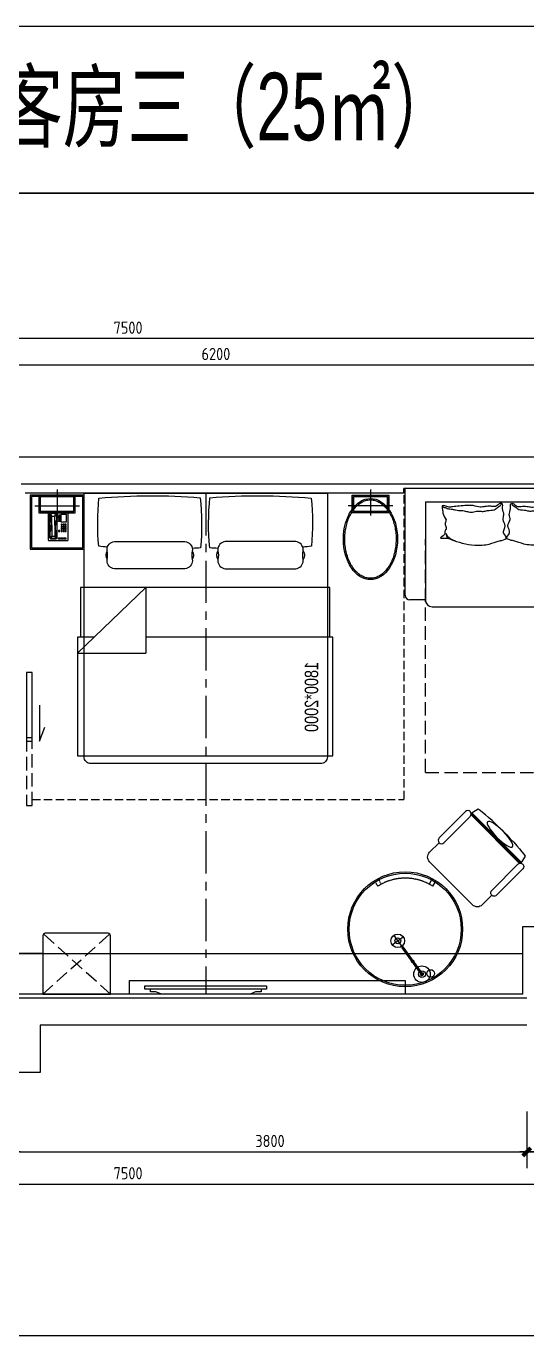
# Model space of a CAD drawing. Header units: inches. Extents: x 193953 to 255442, y -114891 to -62384.
# Drawn here: x 231066 to 234770, y -84606 to -74923 of the extents above; entities that cross this region are included whole.
import ezdxf
from ezdxf.enums import TextEntityAlignment as Align

# ---------------------------------------------------------------- set-up
doc = ezdxf.new("R2010")
doc.units = ezdxf.units.IN
doc.header["$LTSCALE"] = 500
doc.header["$MEASUREMENT"] = 0
for name, pattern in [('86$0$DASH', [0.35, 0.25, -0.1]), ('ACAD_ISO03W100', [30, 12, -18]), ('CENTER', [2, 1.25, -0.25, 0.25, -0.25]), ('DASH', [0.35, 0.25, -0.1]), ('DOM-虚线', [0.35, 0.25, -0.1]), ('HIDDEN', [0.375, 0.25, -0.125, 0, 0])]:
    doc.linetypes.add(name, pattern=pattern)
for name, color, linetype in [('0-装饰完成线', 1, 'Continuous'), ('1-家具', 9, 'Continuous'), ('1-装饰灯', 2, 'Continuous'), ('1-门板', 6, 'Continuous'), ('1－家具', 9, 'Continuous'), ('2-天花造型线', 2, 'Continuous'), ('3-地花造型线', 3, 'Continuous'), ('ELECTRIC', 2, 'Continuous'), ('F-活动家私(0.25)-DOM', 2, 'Continuous'), ('FF-FURN', 51, 'Continuous'), ('SH-文字', 50, 'Continuous'), ('WALL', 7, 'Continuous'), ('WP', 4, 'Continuous'), ('墙壁', 160, 'Continuous')]:
    doc.layers.add(name, color=color, linetype=linetype)
doc.styles.add('DOM-romans.shx', font='dim.shx')
doc.styles.add('MtXpl_', font='SIMYOU.TTF')
doc.styles.add('家具平面底图$0$st', font='SIMYOU.TTF')
doc.dimstyles.new('DOM_DIM_1 80', dxfattribs={"dimscale": 60, "dimtxt": 1.5, "dimasz": 0.8, "dimexe": 2, "dimexo": 1.5, "dimgap": 0.6, "dimtad": 1, "dimdec": 0, "dimrnd": 5, "dimzin": 12, "dimdsep": 46, "dimtxsty": 'DOM-romans.shx', "dimblk": 'DOM_Dimension_Tick', "dimcen": 0.125, "dimclrd": 44, "dimclre": 44, "dimclrt": 50, "dimadec": 0, "dimazin": 0, "dimtfac": 1, "dimtdec": 0, "dimtix": 1, "dimtmove": 2, "dimatfit": 3, "dimldrblk": 'DOM_Leader_Arrow', "dimfxl": 0, "dimtvp": 1, "dimtolj": 1, "dimtzin": 0, "dimarcsym": 0})

# ---------------------------------------------------------------- blocks, each defined once
blk = doc.blocks.new('LE2')
at = {"layer": 'ELECTRIC', "color": 1}
for p, q in [((-492, 1), (-352, 1)), ((-422, -69), (-422, 70)), ((-159, -7), (-159, 8))]:
    blk.add_line(p, q, dxfattribs=at)
at = {"layer": 'ELECTRIC'}
blk.add_lwpolyline([(10, -7), (10, 8), (-340, 8), (-340, -7)], close=True, dxfattribs=at)
at = {"layer": 'ELECTRIC', "color": 1}
for points in [[(-169, 8), (-169, 13), (-156, 13), (-156, 8)], [(-156, -7), (-156, -11), (-169, -11), (-169, -7)]]:
    blk.add_lwpolyline(points, dxfattribs=at)
at = {"layer": 'ELECTRIC'}
for points in [[(-7, 8), (-7, 16), (6, 16), (6, 8)], [(6, -7), (6, -16), (-7, -16), (-7, -7)]]:
    blk.add_lwpolyline(points, dxfattribs=at)
for centre, radius in [((-423, 1), 70), ((-423, 1), 30), ((-346, 0), 6.4), ((0, 0), 85), ((0, 0), 35)]:
    blk.add_circle(centre, radius, dxfattribs=at)
at = {"layer": 'ELECTRIC', "color": 1}
for start, end in [(116.9577, 147.769), (292.3337, 67.6663), (207.8181, 243.0423)]:
    blk.add_arc((0, 0), 15, start, end, dxfattribs=at)
blk = doc.blocks.new('A$C66BB428B')
at = {"layer": '1-家具', "color": 8, "linetype": 'Continuous', "extrusion": (-7.20775e-09, -7.8297e-09, 1), "elevation": 0.6}
blk.add_lwpolyline([(884.8, -143.9), (910.5, -143.9), (910.5, -1043.9), (884.8, -1043.9)], close=True, dxfattribs=at)
blk.add_lwpolyline([(910.5, -184.6), (930, -184.6), (930, -225.3), (946.3, -266), (946.3, -921.7), (930, -962.4), (930, -1003.1), (910.5, -1003.1)], dxfattribs=at)
blk = doc.blocks.new('A$C2527195D')
at = {"layer": '1-门板', "color": 3}
blk.add_lwpolyline([(0, -133.8), (0, 133.8), (-40.7, 28.8)], dxfattribs=at)
blk = doc.blocks.new('A$C006B285A')
at = {"layer": '1-装饰灯', "color": 8}
for p, q in [((-120, 125), (-10, 125)), ((-120, -125), (-120, 125)), ((-80, 165), (-80, -165)), ((-10, 125), (-10, -125)), ((41.5, 0), (-149.8, 0)), ((-10, -125), (-120, -125))]:
    blk.add_line(p, q, dxfattribs=at)
at = {"layer": '1-装饰灯', "color": 1}
blk.add_lwpolyline([(-130, 135), (-130, -135), (0, -135), (0, 135)], close=True, dxfattribs=at)
at = {"layer": '1-装饰灯', "color": 8}
blk.add_lwpolyline([(-120, 125), (-120, -125), (-10, -125), (-10, 125)], close=True, dxfattribs=at)
blk = doc.blocks.new('A$C1A7C319B')
at = {"color": 2, "linetype": 'Continuous'}
for p, q in [((0, 750), (0, -750)), ((790, 750), (0, 750)), ((825, 600), (825, 715)), ((100, 600), (825, 600)), ((100, -600), (100, 600)), ((875, -550), (875, 550)), ((100, -600), (825, -600)), ((100, -600), (825, -600)), ((825, -600), (825, -715)), ((790, -750), (0, -750))]:
    blk.add_line(p, q, dxfattribs=at)
blk.add_lwpolyline([(825, 600), (100, 600)], dxfattribs=at)
for centre, radius, start, end in [((789.2, 714.2), 35.8, 1.32951, 88.67091), ((825, 550), 50, 0, 90), ((825, -550), 50, 270, 0), ((789.2, -714.2), 35.8, 271.32909, 358.67049)]:
    blk.add_arc(centre, radius, start, end, dxfattribs=at)
for points, knots in [([(367.2, -5.3, 0), (381.8, 17.3, 0), (391.4, 74.4, 0), (417.3, 128.5, 0), (428, 261.3, 0), (392.3, 375.1, 0), (364.4, 443.3, 0), (371.6, 510.8, 0), (349.8, 454.2, 0), (324.3, 456.9, 0), (309.2, 454.1, 0), (303.5, 447.8, 0), (296.9, 446.7, 0), (286.9, 446, 0), (275.3, 455.3, 0), (254.4, 454.1, 0), (240.6, 449, 0), (232.5, 446, 0), (216.2, 456.2, 0), (190.8, 472, 0), (157, 473.1, 0), (112.1, 484.4, 0), (142.5, 432.1, 0), (135.2, 393.4, 0), (130.9, 347.8, 0), (126.8, 297, 0), (124.5, 244.1, 0), (142.3, 201.1, 0), (134.3, 157.4, 0), (130.3, 121, 0), (140, 80.5, 0), (116.3, 61.2, 0), (104.7, 22.8, 0), (157.5, 35.7, 0), (190.3, 12.7, 0), (236, 35.3, 0), (278, -6.5, 0), (322.2, 35.5, 0), (344.4, 12.9, 0), (367.2, -5.3, 0)], [574.488931, 574.488931, 574.488931, 574.488931, 593.743388, 652.561668, 724.278351, 843.564103, 873.614186, 898.007372, 922.023299, 938.840884, 947.825192, 951.055682, 955.299653, 960.570309, 970.697527, 982.817175, 1000.194369, 1000.194369, 1000.194369, 1036.952616, 1057.333191, 1073.042542, 1107.352112, 1124.52424, 1157.602459, 1196.311904, 1227.774978, 1262.125887, 1285.814271, 1314.445384, 1337.332884, 1360.067517, 1373.713051, 1399.534729, 1429.990952, 1454.732049, 1486.793659, 1524.660182, 1538.297797, 1538.297797, 1538.297797, 1538.297797]), ([(367.2, 5.3, 0), (381.8, -17.3, 0), (391.4, -74.4, 0), (417.3, -128.5, 0), (428, -261.3, 0), (392.3, -375.1, 0), (364.4, -443.3, 0), (371.6, -510.8, 0), (349.8, -454.2, 0), (324.3, -456.9, 0), (309.2, -454.1, 0), (303.5, -447.8, 0), (296.9, -446.7, 0), (286.9, -446, 0), (275.3, -455.3, 0), (254.4, -454.1, 0), (240.6, -449, 0), (232.5, -446, 0), (216.2, -456.2, 0), (190.8, -472, 0), (157, -473.1, 0), (112.1, -484.4, 0), (142.5, -432.1, 0), (135.2, -393.4, 0), (130.9, -347.8, 0), (126.8, -297, 0), (124.5, -244.1, 0), (142.3, -201.1, 0), (134.3, -157.4, 0), (130.3, -121, 0), (140, -80.5, 0), (116.3, -61.2, 0), (104.7, -22.8, 0), (157.5, -35.7, 0), (190.3, -12.7, 0), (236, -35.3, 0), (278, 6.5, 0), (322.2, -35.5, 0), (344.4, -12.9, 0), (367.2, 5.3, 0)], [574.488931, 574.488931, 574.488931, 574.488931, 593.743388, 652.561668, 724.278351, 843.564103, 873.614186, 898.007372, 922.023299, 938.840884, 947.825192, 951.055682, 955.299653, 960.570309, 970.697527, 982.817175, 1000.194369, 1000.194369, 1000.194369, 1036.952616, 1057.333191, 1073.042542, 1107.352112, 1124.52424, 1157.602459, 1196.311904, 1227.774978, 1262.125887, 1285.814271, 1314.445384, 1337.332884, 1360.067517, 1373.713051, 1399.534729, 1429.990952, 1454.732049, 1486.793659, 1524.660182, 1538.297797, 1538.297797, 1538.297797, 1538.297797]), ([(370.3, -427.3, 0), (368.2, -429.9, 0), (364, -435, 0), (355.1, -442.7, 0), (346, -441.8, 0), (329.6, -451.5, 0), (342.1, -444.5, 0), (346.8, -441, 0), (354.4, -439.1, 0), (360.3, -428.5, 0), (370.3, -419.5, 0), (376.4, -407.7, 0), (382.4, -398.2, 0), (385, -388.1, 0), (387.7, -381, 0), (388.7, -378.4, 0)], [0, 0, 0, 0, 10.368559, 20.121378, 32.182968, 43.085994, 50.948483, 58.810971, 64.062404, 73.055127, 93.163753, 104.539751, 112.404423, 126.907251, 135.242432, 135.242432, 135.242432, 135.242432])]:
    blk.add_open_spline(points, degree=3, knots=knots, dxfattribs=at)
at = {"color": 8, "linetype": 'Continuous'}
for points in [[(127.6, 475.6, 0), (132.1, 472.2, 0), (139.7, 466.5, 0), (141.4, 451.9, 0), (150.4, 438.4, 0), (152.4, 419.8, 0), (154.1, 398.9, 0), (160.1, 378.2, 0), (164.1, 349, 0), (162.7, 315.7, 0), (176.8, 279.3, 0), (176.2, 241.1, 0), (163.8, 205.8, 0), (174.4, 171.9, 0), (159.5, 136.4, 0), (165.4, 95.5, 0), (142.9, 68, 0), (129.1, 48.2, 0), (119.1, 39.8, 0), (113.5, 35.1, 0)], [(127.6, -475.6, 0), (132.1, -472.2, 0), (139.7, -466.5, 0), (141.4, -451.9, 0), (150.4, -438.4, 0), (152.4, -419.8, 0), (154.1, -398.9, 0), (160.1, -378.2, 0), (164.1, -349, 0), (162.7, -315.7, 0), (176.8, -279.3, 0), (176.2, -241.1, 0), (163.8, -205.8, 0), (174.4, -171.9, 0), (159.5, -136.4, 0), (165.4, -95.5, 0), (142.9, -68, 0), (129.1, -48.2, 0), (119.1, -39.8, 0), (113.5, -35.1, 0)]]:
    blk.add_open_spline(points, degree=3, knots=[0, 0, 0, 0, 15.987958, 26.993598, 42.085929, 63.586962, 81.631759, 105.414915, 127.777559, 170.063703, 203.81332, 242.818597, 282.332887, 313.067539, 343.254436, 394.249236, 427.879308, 445.165913, 466.789864, 466.789864, 466.789864, 466.789864], dxfattribs=at)
at = {"layer": 'WP', "color": 8, "linetype": 'DASH', "ltscale": 0.8}
for p, q in [((2100, 600), (375, 600)), ((2100, -600), (2100, 600)), ((2100, -600), (375, -600))]:
    blk.add_line(p, q, dxfattribs=at)
blk = doc.blocks.new('eahrhrhh')
at = {"color": 1}
blk.add_wipeout([(-900, 0), (900, 0), (900, -696.9), (926.1, -696.9), (926.1, -1065.3), (947.8, -1065.3), (947.8, -1942.7), (900, -1942.7), (900, -1950), (898.6, -1961.8), (893.2, -1975.1), (885.4, -1985.4), (874.4, -1993.6), (861.8, -1998.6), (850, -2000), (837.3, -2000), (-850, -2000), (-866.5, -1997.2), (-878.4, -1991.2), (-885.4, -1985.4), (-893.5, -1974.6), (-897.6, -1965.4), (-899.5, -1956.8), (-900, -1950)], dxfattribs=at)
at = {"color": 8, "linetype": 'HIDDEN', "ltscale": 100}
for p in [(443.2, -696.9), (947.8, -1184)]:
    blk.add_line(p, (443.2, -1184), dxfattribs=at)
blk.add_lwpolyline([(-900, 0), (-900, -1950, 0.414214), (-850, -2000), (850, -2000, 0.414214), (900, -1950), (900, 0)], format="xyb", close=True)
at = {"color": 8}
for points in [[(-144.6, -559), (-665.9, -559, -0.392708), (-720.9, -499.8, -0.035252), (-720.3, -491.5, 0.092308), (-720.3, -426.5, -0.035252), (-720.9, -418.1, -0.392708), (-665.9, -359), (-144.6, -359, -0.392708), (-89.7, -418.1, -0.035252), (-90.3, -426.5, 0.092308), (-90.3, -491.5, -0.035252), (-89.7, -499.8, -0.392708), (-144.6, -559, 27.022466)], [(153.7, -559), (675, -559, 0.392708), (729.9, -499.8, 0.035252), (729.3, -491.5, -0.092308), (729.3, -426.5, 0.035252), (729.9, -418.1, 0.392708), (675, -359), (153.7, -359, 0.392708), (98.8, -418.1, 0.035252), (99.3, -426.5, -0.092308), (99.3, -491.5, 0.035252), (98.8, -499.8, 0.392708), (153.7, -559, -27.022466)], [(-720.3, -426.5, 0.307692), (-720.3, -491.5, -1.888889)], [(-90.3, -426.5, -0.307692), (-90.3, -491.5, 1.888889)], [(99.3, -426.5, 0.307692), (99.3, -491.5, -1.888889)], [(729.3, -426.5, -0.307692), (729.3, -491.5, 1.888889)]]:
    blk.add_lwpolyline(points, format="xyb", dxfattribs=at)
at = {"color": 8, "linetype": 'HIDDEN', "ltscale": 100}
for points in [[(-918.8, -1065.3), (-918.8, -696.9), (926.1, -696.9), (926.1, -1065.3)], [(443.2, -696.9), (947.8, -1184)], [(824.8, -1065.3), (947.8, -1065.3), (947.8, -1942.7), (-940.5, -1942.7), (-940.5, -1065.3), (443.2, -1065.3)]]:
    blk.add_lwpolyline(points, dxfattribs=at)
at = {"color": 8}
for centre, radius, start, end in [((1123, -224.7), 1912.9, 174.39105, 185.04685), ((-384.8, -4244.7), 4225.5, 85.19831, 95.37714), ((-1934.1, -229), 1912.9, 354.72401, 5.85099), ((1943.1, -229), 1912.9, 174.14901, 185.27599), ((393.9, -4244.7), 4225.5, 84.62286, 94.80169), ((-1113.9, -224.7), 1912.9, 354.95315, 5.60895), ((-368.5, 3293.2), 3709.4, 263.5905, 264.59393), ((-318.5, 3293.2), 3709.4, 273.52528, 274.47157), ((327.5, 3293.2), 3709.4, 265.52843, 266.47472), ((377.5, 3293.2), 3709.4, 275.40607, 276.4095)]:
    blk.add_arc(centre, radius, start, end, dxfattribs=at)
at = {"layer": 'F-活动家私(0.25)-DOM', "color": 8, "style": '家具平面底图$0$st', "width": 0.8}
blk.add_text('1800*2000', height=100, rotation=270, dxfattribs=at).set_placement((-782.2, -1507.5), align=Align.MIDDLE_CENTER)
blk = doc.blocks.new('A$C3f9b4c59')
at = {"layer": 'F-活动家私(0.25)-DOM'}
blk.add_blockref('eahrhrhh', (0, 0), dxfattribs=at)
blk = doc.blocks.new('A$Cf66d3db0')
at = {"color": 4}
blk.add_lwpolyline([(-12802.3, 7040.2), (0, 7040.2), (0, 0), (-12802.3, 0)], close=True, dxfattribs=at)
blk = doc.blocks.new('DOM_Dimension_Tick')
at = {"color": 0, "linetype": 'ByBlock'}
for p, q in [((-1.09, 0), (0, 0)), ((0, 0), (1.09, 0))]:
    blk.add_line(p, q, dxfattribs=at)
at = {"color": 0, "linetype": 'Continuous', "const_width": 0.608}
blk.add_lwpolyline([(-0.61, -0.61), (0.61, 0.61)], dxfattribs=at)
blk = doc.blocks.new('*D473')
at = {"color": 44, "lineweight": -2, "transparency": 16777216}
for p, q in [((230969.7, -82947), (230969.7, -83367)), ((234770.5, -82947), (234770.5, -83367)), ((231017.7, -83247), (234722.5, -83247))]:
    blk.add_line(p, q, dxfattribs=at)
at = {"layer": 'Defpoints', "color": 0, "transparency": 16777216}
for p in [(234770.5, -82110.4), (230969.7, -82460.4), (234770.5, -83247)]:
    blk.add_point(p, dxfattribs=at)
at = {"color": 44, "lineweight": -2, "transparency": 16777216, "xscale": 48, "yscale": 48, "zscale": 48, "rotation": 180}
blk.add_blockref('DOM_Dimension_Tick', (230969.7, -83247), dxfattribs=at)
at = {"color": 44, "lineweight": -2, "transparency": 16777216, "xscale": 48, "yscale": 48, "zscale": 48}
blk.add_blockref('DOM_Dimension_Tick', (234770.5, -83247), dxfattribs=at)
at = {"color": 50, "transparency": 16777216, "insert": (232870.1, -83166), "char_height": 90, "attachment_point": 5, "style": 'DOM-romans.shx'}
blk.add_mtext('\\A1;3800', dxfattribs=at)
blk = doc.blocks.new('DOM_Leader_Arrow')
at = {"color": 0, "linetype": 'ByBlock'}
blk.add_line((0, 0), (-1.5, 0), dxfattribs=at)
for points in [[(-1.29, 1), (-0.89, 1.28), (-0.36, 0), (0, 0)], [(-1.29, -1), (-0.89, -1.28), (-0.36, 0), (0, 0)]]:
    blk.add_solid(points, dxfattribs=at)
blk = doc.blocks.new('*D474')
at = {"color": 44, "lineweight": -2, "transparency": 16777216}
for p, q in [((234770.5, -82947), (234770.5, -83367)), ((235570.5, -82947), (235570.5, -83367)), ((234818.5, -83247), (235522.5, -83247))]:
    blk.add_line(p, q, dxfattribs=at)
at = {"layer": 'Defpoints', "color": 0, "transparency": 16777216}
for p in [(235570.5, -81610.4), (234770.5, -82110.4), (235570.5, -83247)]:
    blk.add_point(p, dxfattribs=at)
at = {"color": 44, "lineweight": -2, "transparency": 16777216, "xscale": 48, "yscale": 48, "zscale": 48, "rotation": 180}
blk.add_blockref('DOM_Dimension_Tick', (234770.5, -83247), dxfattribs=at)
at = {"color": 44, "lineweight": -2, "transparency": 16777216, "xscale": 48, "yscale": 48, "zscale": 48}
blk.add_blockref('DOM_Dimension_Tick', (235570.5, -83247), dxfattribs=at)
at = {"color": 50, "transparency": 16777216, "insert": (235170.5, -83166), "char_height": 90, "attachment_point": 5, "style": 'DOM-romans.shx'}
blk.add_mtext('\\A1;800', dxfattribs=at)
blk = doc.blocks.new('*D475')
at = {"color": 44, "lineweight": -2, "transparency": 16777216}
for p, q in [((228069.7, -83185.5), (228069.7, -83605.5)), ((235570.5, -83185.5), (235570.5, -83605.5)), ((228117.7, -83485.5), (235522.5, -83485.5))]:
    blk.add_line(p, q, dxfattribs=at)
at = {"layer": 'Defpoints', "color": 0, "transparency": 16777216}
for p in [(228069.7, -82823.5), (235570.5, -82823.5), (235570.5, -83485.5)]:
    blk.add_point(p, dxfattribs=at)
at = {"color": 44, "lineweight": -2, "transparency": 16777216, "xscale": 48, "yscale": 48, "zscale": 48, "rotation": 180}
blk.add_blockref('DOM_Dimension_Tick', (228069.7, -83485.5), dxfattribs=at)
at = {"color": 44, "lineweight": -2, "transparency": 16777216, "xscale": 48, "yscale": 48, "zscale": 48}
blk.add_blockref('DOM_Dimension_Tick', (235570.5, -83485.5), dxfattribs=at)
at = {"color": 50, "transparency": 16777216, "insert": (231820.1, -83404.5), "char_height": 90, "attachment_point": 5, "style": 'DOM-romans.shx'}
blk.add_mtext('\\A1;7500', dxfattribs=at)
blk = doc.blocks.new('*D485')
at = {"color": 44, "lineweight": -2, "transparency": 16777216}
for p, q in [((229369.7, -77728), (229369.7, -77308)), ((235570.5, -77728), (235570.5, -77308)), ((229417.7, -77428), (235522.5, -77428))]:
    blk.add_line(p, q, dxfattribs=at)
at = {"layer": 'Defpoints', "color": 0, "transparency": 16777216}
for p in [(235570.5, -77428), (235570.5, -78210.4), (229369.7, -78610.2)]:
    blk.add_point(p, dxfattribs=at)
at = {"color": 44, "lineweight": -2, "transparency": 16777216, "xscale": 48, "yscale": 48, "zscale": 48, "rotation": 180}
blk.add_blockref('DOM_Dimension_Tick', (229369.7, -77428), dxfattribs=at)
at = {"color": 44, "lineweight": -2, "transparency": 16777216, "xscale": 48, "yscale": 48, "zscale": 48}
blk.add_blockref('DOM_Dimension_Tick', (235570.5, -77428), dxfattribs=at)
at = {"color": 50, "transparency": 16777216, "insert": (232470.1, -77347), "char_height": 90, "attachment_point": 5, "style": 'DOM-romans.shx'}
blk.add_mtext('\\A1;6200', dxfattribs=at)
blk = doc.blocks.new('*D486')
at = {"color": 44, "lineweight": -2, "transparency": 16777216}
for p, q in [((228069.7, -77533.5), (228069.7, -77113.5)), ((235570.5, -77533.5), (235570.5, -77113.5)), ((235522.5, -77233.5), (228117.7, -77233.5))]:
    blk.add_line(p, q, dxfattribs=at)
at = {"layer": 'Defpoints', "color": 0, "transparency": 16777216}
for p in [(228069.7, -77233.5), (228069.7, -77669), (235570.5, -77669)]:
    blk.add_point(p, dxfattribs=at)
at = {"color": 44, "lineweight": -2, "transparency": 16777216, "xscale": 48, "yscale": 48, "zscale": 48, "rotation": 180}
blk.add_blockref('DOM_Dimension_Tick', (228069.7, -77233.5), dxfattribs=at)
at = {"color": 44, "lineweight": -2, "transparency": 16777216, "xscale": 48, "yscale": 48, "zscale": 48}
blk.add_blockref('DOM_Dimension_Tick', (235570.5, -77233.5), dxfattribs=at)
at = {"color": 50, "transparency": 16777216, "insert": (231820.1, -77152.5), "char_height": 90, "attachment_point": 5, "style": 'DOM-romans.shx'}
blk.add_mtext('\\A1;7500', dxfattribs=at)
blk = doc.blocks.new('ehrhhsss')
at = {"layer": 'F-活动家私(0.25)-DOM', "color": 8, "linetype": 'DOM-虚线', "ltscale": 80}
for p, q in [((301231.8, 416361.5), (301234.6, 416364.4)), ((301231.8, 416163.2), (301231.8, 416361.5)), ((301234.6, 416364.4), (301378.3, 416364.4)), ((301246.1, 416298.3), (301246.1, 416351.4)), ((301246.1, 416351.4), (301287.8, 416351.4)), ((301287.8, 416298.3), (301246.1, 416298.3)), ((301287.8, 416351.4), (301287.8, 416298.3)), ((301292.1, 416348.6), (301292.1, 416344.2)), ((301303.6, 416348.6), (301292.1, 416348.6)), ((301292.1, 416344.2), (301303.6, 416344.2)), ((301303.6, 416339.9), (301292.1, 416339.9)), ((301292.1, 416339.9), (301292.1, 416335.6)), ((301292.1, 416335.6), (301303.6, 416335.6)), ((301303.6, 416331.3), (301292.1, 416331.3)), ((301292.1, 416331.3), (301292.1, 416327)), ((301292.1, 416327), (301303.6, 416327)), ((301303.6, 416322.7), (301292.1, 416322.7)), ((301292.1, 416322.7), (301292.1, 416318.4)), ((301292.1, 416318.4), (301303.6, 416318.4)), ((301303.6, 416314.1), (301292.1, 416314.1)), ((301292.1, 416314.1), (301292.1, 416309.8)), ((301292.1, 416309.8), (301303.6, 416309.8)), ((301303.6, 416305.4), (301292.1, 416305.4)), ((301292.1, 416305.4), (301292.1, 416301.1)), ((301292.1, 416301.1), (301303.6, 416301.1)), ((301303.6, 416344.2), (301303.6, 416348.6)), ((301303.6, 416335.6), (301303.6, 416339.9)), ((301303.6, 416327), (301303.6, 416331.3)), ((301303.6, 416318.4), (301303.6, 416322.7)), ((301303.6, 416309.8), (301303.6, 416314.1)), ((301303.6, 416301.1), (301303.6, 416305.4)), ((301313.7, 416352.9), (301319.4, 416360)), ((301313.7, 416179), (301313.7, 416352.9)), ((301319.4, 416355.7), (301318, 416350)), ((301318, 416350), (301318, 416311.2)), ((301318, 416350), (301330.9, 416337.1)), ((301318, 416311.2), (301320.9, 416304)), ((301319.4, 416360), (301362.5, 416360)), ((301325.2, 416358.6), (301319.4, 416355.7)), ((301320.9, 416304), (301325.2, 416296.8)), ((301325.2, 416358.6), (301359.6, 416358.6)), ((301332.3, 416339.9), (301325.2, 416358.6)), ((301325.2, 416296.8), (301326.6, 416286.8)), ((301326.6, 416286.8), (301326.6, 416272.4)), ((301330.9, 416337.1), (301332.3, 416339.9)), ((301330.9, 416272.4), (301330.9, 416337.1)), ((301352.5, 416339.9), (301332.3, 416339.9)), ((301352.5, 416339.9), (301359.6, 416358.6)), ((301353.9, 416337.1), (301352.5, 416339.9)), ((301366.8, 416350), (301353.9, 416337.1)), ((301353.9, 416272.4), (301353.9, 416337.1)), ((301359.6, 416296.8), (301358.2, 416286.8)), ((301358.2, 416286.8), (301358.2, 416272.4)), ((301359.6, 416358.6), (301365.4, 416355.7)), ((301364, 416304), (301359.6, 416296.8)), ((301362.5, 416360), (301369.7, 416352.9)), ((301366.8, 416311.2), (301364, 416304)), ((301365.4, 416355.7), (301366.8, 416350)), ((301366.8, 416350), (301366.8, 416311.2)), ((301369.7, 416352.9), (301369.7, 416180.4)), ((301378.3, 416364.4), (301381.2, 416361.5)), ((301381.2, 416361.5), (301381.2, 416163.2)), ((301247.6, 416281), (301256.2, 416281)), ((301247.6, 416272.4), (301247.6, 416281)), ((301256.2, 416272.4), (301247.6, 416272.4)), ((301247.6, 416265.2), (301256.2, 416265.2)), ((301247.6, 416256.6), (301247.6, 416265.2)), ((301256.2, 416256.6), (301247.6, 416256.6)), ((301247.6, 416249.4), (301256.2, 416249.4)), ((301247.6, 416240.8), (301247.6, 416249.4)), ((301256.2, 416240.8), (301247.6, 416240.8)), ((301247.6, 416233.6), (301256.2, 416233.6)), ((301247.6, 416225), (301247.6, 416233.6)), ((301256.2, 416225), (301247.6, 416225)), ((301256.2, 416281), (301256.2, 416272.4)), ((301256.2, 416265.2), (301256.2, 416256.6)), ((301256.2, 416249.4), (301256.2, 416240.8)), ((301256.2, 416233.6), (301256.2, 416225)), ((301261.9, 416281), (301270.6, 416281)), ((301261.9, 416272.4), (301261.9, 416281)), ((301270.6, 416272.4), (301261.9, 416272.4)), ((301261.9, 416265.2), (301270.6, 416265.2)), ((301261.9, 416256.6), (301261.9, 416265.2)), ((301270.6, 416256.6), (301261.9, 416256.6)), ((301261.9, 416249.4), (301270.6, 416249.4)), ((301261.9, 416240.8), (301261.9, 416249.4)), ((301270.6, 416240.8), (301261.9, 416240.8)), ((301261.9, 416233.6), (301270.6, 416233.6)), ((301261.9, 416225), (301261.9, 416233.6)), ((301270.6, 416225), (301261.9, 416225)), ((301270.6, 416281), (301270.6, 416272.4)), ((301270.6, 416265.2), (301270.6, 416256.6)), ((301270.6, 416249.4), (301270.6, 416240.8)), ((301270.6, 416233.6), (301270.6, 416225)), ((301276.3, 416272.4), (301276.3, 416281)), ((301276.3, 416281), (301284.9, 416281)), ((301284.9, 416272.4), (301276.3, 416272.4)), ((301276.3, 416265.2), (301284.9, 416265.2)), ((301276.3, 416256.6), (301276.3, 416265.2)), ((301284.9, 416256.6), (301276.3, 416256.6)), ((301276.3, 416240.8), (301276.3, 416249.4)), ((301276.3, 416249.4), (301284.9, 416249.4)), ((301284.9, 416240.8), (301276.3, 416240.8)), ((301276.3, 416233.6), (301284.9, 416233.6)), ((301276.3, 416225), (301276.3, 416233.6)), ((301284.9, 416225), (301276.3, 416225)), ((301284.9, 416281), (301284.9, 416272.4)), ((301284.9, 416265.2), (301284.9, 416256.6)), ((301284.9, 416249.4), (301284.9, 416240.8)), ((301284.9, 416233.6), (301284.9, 416225)), ((301293.6, 416225), (301293.6, 416233.6)), ((301293.6, 416233.6), (301305, 416233.6)), ((301305, 416225), (301293.6, 416225)), ((301305, 416233.6), (301305, 416225)), ((301318, 416220.7), (301320.9, 416227.9)), ((301318, 416181.9), (301318, 416220.7)), ((301318, 416181.9), (301330.9, 416194.8)), ((301320.9, 416227.9), (301325.2, 416235)), ((301325.2, 416235), (301326.6, 416245.1)), ((301332.3, 416191.9), (301325.2, 416173.3)), ((301326.6, 416245.1), (301326.6, 416272.4)), ((301330.9, 416272.4), (301330.9, 416194.8)), ((301330.9, 416194.8), (301332.3, 416191.9)), ((301352.5, 416191.9), (301332.3, 416191.9)), ((301353.9, 416194.8), (301352.5, 416191.9)), ((301352.5, 416191.9), (301359.6, 416173.3)), ((301353.9, 416272.4), (301353.9, 416194.8)), ((301366.8, 416181.9), (301353.9, 416194.8)), ((301358.2, 416245.1), (301358.2, 416272.4)), ((301359.6, 416235), (301358.2, 416245.1)), ((301364, 416227.9), (301359.6, 416235)), ((301366.8, 416220.7), (301364, 416227.9)), ((301366.8, 416181.9), (301366.8, 416220.7)), ((301234.6, 416160.3), (301231.8, 416163.2)), ((301378.3, 416160.3), (301234.6, 416160.3)), ((301249, 416179), (301249, 416170.4)), ((301263.4, 416179), (301249, 416179)), ((301249, 416170.4), (301263.4, 416170.4)), ((301263.4, 416170.4), (301263.4, 416179)), ((301269.1, 416179), (301269.1, 416170.4)), ((301283.5, 416179), (301269.1, 416179)), ((301269.1, 416170.4), (301283.5, 416170.4)), ((301283.5, 416170.4), (301283.5, 416179)), ((301303.6, 416179), (301289.2, 416179)), ((301289.2, 416179), (301289.2, 416170.4)), ((301289.2, 416170.4), (301303.6, 416170.4)), ((301303.6, 416170.4), (301303.6, 416179)), ((301320.9, 416171.8), (301313.7, 416179)), ((301319.4, 416176.1), (301318, 416181.9)), ((301325.2, 416173.3), (301319.4, 416176.1)), ((301341.1, 416171.8), (301320.9, 416171.8)), ((301362.5, 416171.8), (301320.9, 416171.8)), ((301325.2, 416173.3), (301341, 416173.3)), ((301325.2, 416173.3), (301359.6, 416173.3)), ((301359.6, 416173.3), (301365.4, 416176.1)), ((301369.7, 416180.4), (301362.5, 416171.8)), ((301365.4, 416176.1), (301366.8, 416181.9)), ((301381.2, 416163.2), (301378.3, 416160.3))]:
    blk.add_line(p, q, dxfattribs=at)
blk = doc.blocks.new('A$Cf806ce17')
at = {"color": 4}
blk.add_blockref('ehrhhsss', (-301306.5, -416364.4), dxfattribs=at)

msp = doc.modelspace()

# ---------------------------------------------------------------- linework, layer by layer
at = {"color": 4}
msp.add_lwpolyline([(224679, -74923.2), (240041.7, -74923.2), (240041.7, -76158.2), (224679, -76158.2)], close=True, dxfattribs=at)
at = {"layer": '0-装饰完成线', "color": 3}
msp.add_line((233859.7, -78375.4), (231059.7, -78375.4), dxfattribs=at)
at = {"layer": '0-装饰完成线'}
for p, q in [((235570.4, -78340.4), (233859.7, -78340.4)), ((233859.7, -78375.4), (233859.7, -78340.4)), ((234740.5, -82080.4), (230939.7, -82080.4))]:
    msp.add_line(p, q, dxfattribs=at)
msp.add_lwpolyline([(234740.5, -82080.4), (234740.5, -81580.4), (235570.5, -81580.4)], dxfattribs=at)
at = {"layer": '1-家具', "color": 8, "linetype": 'DASH', "ltscale": 0.8}
for p, q in [((231189.7, -82080.4), (231684.2, -81635.4)), ((231689.7, -82080.4), (231195.3, -81635.4))]:
    msp.add_line(p, q, dxfattribs=at)
at = {"layer": '1-家具', "color": 9, "ltscale": 2}
msp.add_line((231689.7, -81780.4), (233485.5, -81780.4), dxfattribs=at)
at = {"layer": '1-家具', "color": 2, "ltscale": 2}
msp.add_lwpolyline([(231189, -78390.4), (231094.7, -78390.4), (231094.7, -78790.4), (231494.7, -78790.4), (231494.7, -78390.4), (231400.5, -78390.4)], dxfattribs=at)
at = {"layer": '1-家具', "color": 8, "ltscale": 2}
msp.add_lwpolyline([(231104.7, -78400.4), (231104.7, -78780.4), (231484.7, -78780.4), (231484.7, -78400.4), (231104.7, -78400.4)], dxfattribs=at)
at = {"layer": '1-家具', "color": 8, "ltscale": 2, "elevation": 0}
msp.add_lwpolyline([(231689.7, -82080.4), (231689.7, -81648.4, 0.414214), (231671.7, -81630.4), (231207.7, -81630.4, 0.414214), (231189.7, -81648.4), (231189.7, -82080.4)], format="xyb", close=True, dxfattribs=at)
at = {"layer": '1-家具', "color": 2, "ltscale": 2}
msp.add_ellipse((233613.5, -78715.4), major_axis=(0, 300), ratio=0.666667, dxfattribs=at)
at = {"layer": '1-家具', "color": 8, "ltscale": 2}
msp.add_open_spline([(233613.5, -78425.4), (233606.4, -78425.4), (233599.2, -78426), (233582.4, -78429), (233572.7, -78431.8), (233553.7, -78439.8), (233544.4, -78445), (233526.3, -78457.5), (233517.6, -78464.9), (233500.9, -78481.7), (233492.9, -78491.2), (233478, -78511.9), (233471.1, -78523.2), (233458.5, -78547.3), (233452.9, -78560.2), (233442.9, -78587.1), (233438.7, -78601.2), (233431.7, -78630.2), (233428.9, -78645.2), (233425.1, -78675.5), (233423.9, -78691), (233423.3, -78721.9), (233423.8, -78737.4), (233426.4, -78768.1), (233428.6, -78783.2), (233434.4, -78812.9), (233438, -78827.3), (233446.9, -78855.2), (233452, -78868.5), (233463.6, -78893.8), (233470.1, -78905.8), (233484.1, -78927.9), (233491.7, -78938.1), (233507.7, -78956.5), (233516.2, -78964.7), (233533.8, -78978.9), (233542.9, -78984.9), (233561.6, -78994.7), (233571.2, -78998.4), (233590.5, -79003.6), (233600.2, -79005.1), (233619.7, -79005.6), (233629.5, -79004.8), (233648.8, -79000.7), (233658.3, -78997.6), (233677, -78989), (233686.1, -78983.6), (233703.9, -78970.7), (233712.5, -78963.1), (233728.8, -78946), (233736.6, -78936.5), (233751.1, -78915.6), (233757.8, -78904.3), (233770.1, -78880.1), (233775.6, -78867.3), (233785.2, -78840.4), (233789.3, -78826.4), (233796, -78797.6), (233798.6, -78782.7), (233802.2, -78752.6), (233803.2, -78737.3), (233803.7, -78706.7), (233803.1, -78691.4), (233800.4, -78661.1), (233798.3, -78646.1), (233792.4, -78616.8), (233788.7, -78602.5), (233779.9, -78575), (233774.8, -78561.8), (233763.3, -78536.8), (233757, -78525), (233743.1, -78503.1), (233735.6, -78493), (233719.7, -78474.7), (233711.3, -78466.6), (233693.9, -78452.4), (233684.9, -78446.4), (233666.4, -78436.6), (233657, -78432.8), (233637.9, -78427.4), (233628.3, -78425.9), (233616.9, -78425.4), (233615.2, -78425.4), (233613.5, -78425.4)], degree=3, knots=[0, 0, 0, 0, 0.116131, 0.116131, 0.274357, 0.274357, 0.432582, 0.432582, 0.590807, 0.590807, 0.749032, 0.749032, 0.907257, 0.907257, 1.065483, 1.065483, 1.223708, 1.223708, 1.381933, 1.381933, 1.540158, 1.540158, 1.698383, 1.698383, 1.856608, 1.856608, 2.014834, 2.014834, 2.173059, 2.173059, 2.331284, 2.331284, 2.489509, 2.489509, 2.647734, 2.647734, 2.805959, 2.805959, 2.964185, 2.964185, 3.12241, 3.12241, 3.280635, 3.280635, 3.437208, 3.437208, 3.593782, 3.593782, 3.750355, 3.750355, 3.906929, 3.906929, 4.063502, 4.063502, 4.220076, 4.220076, 4.376649, 4.376649, 4.533223, 4.533223, 4.689796, 4.689796, 4.84637, 4.84637, 5.002943, 5.002943, 5.159517, 5.159517, 5.31609, 5.31609, 5.472664, 5.472664, 5.629237, 5.629237, 5.78581, 5.78581, 5.942384, 5.942384, 6.098957, 6.098957, 6.255531, 6.255531, 6.283185, 6.283185, 6.283185, 6.283185], dxfattribs=at)
at = {"layer": '1-门板', "color": 2, "elevation": 0}
msp.add_lwpolyline([(231069.7, -80210.4), (231109.7, -80210.4), (231109.7, -79701.4), (231069.7, -79701.4)], close=True, dxfattribs=at)
at = {"layer": '1-门板', "color": 8, "linetype": 'DASH', "lineweight": -2, "ltscale": 0.8, "elevation": 0}
msp.add_lwpolyline([(231069.7, -80685.5), (231109.7, -80685.5), (231109.7, -80185.4), (231069.7, -80185.4)], close=True, dxfattribs=at)
at = {"layer": '1－家具', "color": 3, "ltscale": 2, "elevation": 0}
msp.add_lwpolyline([(233870.5, -81980.4), (233870.5, -82080.4), (231830.3, -82080.4), (231830.3, -81980.4)], close=True, dxfattribs=at)
at = {"layer": '2-天花造型线', "color": 2, "ltscale": 2}
for p, q in [((234715.7, -81113.2), (234357.7, -80755.1)), ((234410, -80713.3), (234358.4, -80745.1)), ((234729.9, -81105.8), (234365.7, -80741.6)), ((234729.2, -81105.1), (234600.7, -80976.6)), ((234757.6, -81060.9), (234725.8, -81112.5)), ((234070, -81225.1), (234047.8, -81266.8)), ((234097, -81240.8), (234073.4, -81281.8)), ((230731.5, -81780.4), (234740.5, -81780.4)), ((231189.7, -81780.4), (230787.7, -81780.4))]:
    msp.add_line(p, q, dxfattribs=at)
at = {"layer": '2-天花造型线', "color": 8, "ltscale": 2}
msp.add_line((234725.8, -81112.5), (234358.4, -80745.1), dxfattribs=at)
at = {"layer": '2-天花造型线', "color": 2, "ltscale": 2}
for points in [[(234121.5, -80925.1, 1), (234156.8, -80960.5), (234351.3, -80766, 1), (234315.9, -80730.7), (234121.5, -80925.1)], [(234510.4, -81349.4), (234439.7, -81420.1, -0.414214), (234369, -81420.1), (234050.8, -81101.9, -0.414214), (234050.8, -81031.2), (234121.5, -80960.5)], [(234510.4, -81314), (234704.8, -81119.6, -1), (234740.2, -81154.9), (234545.7, -81349.4, -1), (234510.4, -81314, -1)]]:
    msp.add_lwpolyline(points, format="xyb", dxfattribs=at)
for centre, major_axis, ratio, start_param, end_param in [((234577.3, -80893.5), (-186.7, 186.7), 0.094665, -1.581512, -0.37473), ((233870.5, -81600.4), (-300.5, 300.5), 1, 2.356194490192328, 8.639379797371914)]:
    msp.add_ellipse(centre, major_axis=major_axis, ratio=ratio, start_param=start_param, end_param=end_param, dxfattribs=at)
at = {"layer": '2-天花造型线', "color": 8, "ltscale": 2, "extrusion": (0, 0, -1)}
msp.add_ellipse((234572.3, -80898.5), major_axis=(92.6, -92.6), ratio=0.245016, dxfattribs=at)
at = {"layer": '2-天花造型线', "color": 2, "ltscale": 2, "extrusion": (0, 0, -1)}
msp.add_ellipse((234577.3, -80893.5), major_axis=(186.7, -186.7), ratio=0.094665, start_param=-1.581512, end_param=-0.37473, dxfattribs=at)
at = {"layer": '3-地花造型线', "color": 8, "linetype": 'DASH', "ltscale": 0.5}
for p in [(233859.7, -78390.4), (231109.7, -80640.5)]:
    msp.add_line(p, (233859.7, -80640.5), dxfattribs=at)
at = {"layer": 'ELECTRIC', "ltscale": 2}
msp.add_line((231367.7, -81930.6), (231367.7, -81930.6), dxfattribs=at)
at = {"layer": 'FF-FURN', "color": 8, "linetype": 'Continuous'}
msp.add_ellipse((233870.5, -81600.4), major_axis=(-293, -293), ratio=1, start_param=0.785398, end_param=7.068583, dxfattribs=at)
at = {"layer": 'WALL', "color": 4}
for p, q in [((235570.4, -78110.4), (229369.7, -78110.4)), ((235570.4, -78110.4), (229369.7, -78110.4)), ((235570.4, -78310.4), (231029.7, -78310.4)), ((235570.4, -78310.4), (231569.7, -78310.4)), ((234770.5, -82110.4), (230969.7, -82110.4)), ((234770.5, -82110.4), (231569.7, -82110.4)), ((234770.5, -82310.4), (231169.7, -82310.4)), ((231169.7, -82310.4), (231169.7, -82660.4)), ((234770.5, -82310.4), (231569.7, -82310.4)), ((231169.7, -82660.4), (230969.7, -82660.4))]:
    msp.add_line(p, q, dxfattribs=at)
at = {"layer": 'WP', "color": 8, "linetype": '86$0$DASH', "ltscale": 0.05}
for p, q in [((233643.9, -81240.8), (233667.5, -81281.8)), ((233670.9, -81225.1), (233693.1, -81266.8))]:
    msp.add_line(p, q, dxfattribs=at)
msp.add_ellipse((233870.5, -81600.4), major_axis=(-267.1, 267.1), ratio=1, start_param=4.93072, end_param=6.064854, dxfattribs=at)
at = {"layer": 'WP', "color": 8, "ltscale": 2}
msp.add_ellipse((234059.3, -81927.6), major_axis=(-20, 20), ratio=1, start_param=2.356194490192276, end_param=8.639379797371863, dxfattribs=at)

# ---------------------------------------------------------------- block references
at = {"color": 6, "xscale": -1}
msp.add_blockref('A$Cf806ce17', (231303, -78521), dxfattribs=at)
at = {"layer": '1-家具', "color": 0, "ltscale": 2, "extrusion": (0, 0, -1), "xscale": -1, "zscale": -1, "rotation": 270}
msp.add_blockref('A$C006B285A', (-231294.7, -78390.4), dxfattribs=at)
at = {"layer": '1-家具', "color": 0, "ltscale": 2, "xscale": -1, "rotation": 270}
msp.add_blockref('A$C006B285A', (233613.5, -78390.4), dxfattribs=at)
at = {"layer": '1-家具', "color": 5, "ltscale": 2, "extrusion": (0, 0, -1), "xscale": -1, "zscale": -1, "rotation": 90}
msp.add_blockref('A$C1A7C319B', (-234620.5, -78340.4), dxfattribs=at)
at = {"layer": '1-家具', "color": 9, "extrusion": (0, 0, -1), "xscale": -0.7200000013882856, "yscale": 0.7200000013882856, "zscale": -0.7200000013882856, "rotation": 53.88335837998289}
msp.add_blockref('LE2', (-233994.6, -81932.4), dxfattribs=at)
at = {"layer": '1-门板', "color": 5, "ltscale": 2, "extrusion": (0, 0, -1), "xscale": -1, "zscale": -1, "rotation": 180}
msp.add_blockref('A$C2527195D', (-231163.7, -80076.6), dxfattribs=at)
at = {"layer": '1－家具', "color": 0, "ltscale": 2, "extrusion": (0, 0, -1), "xscale": -1, "zscale": -1, "rotation": 90}
msp.add_blockref('A$C66BB428B', (-232988.6, -81134.1, 0.6), dxfattribs=at)

# ---------------------------------------------------------------- texts
at = {"layer": 'SH-文字', "color": 50, "style": 'MtXpl_', "width": 0.7}
msp.add_text('标准客房三（25㎡）', height=500, dxfattribs=at).set_placement((229905.1, -75767.3))

# ---------------------------------------------------------------- dimensions: what is measured, and where the dimension line sits
at = {"color": 6}
for base, p1, p2, picture, middle in [((228069.7, -77233.5), (235570.5, -77669), (228069.7, -77669), '*D486', (231820.1, -77152.5)), ((235570.5, -83247), (234770.5, -82110.4), (235570.5, -81610.4), '*D474', (235170.5, -83166)), ((234770.5, -83247), (230969.7, -82460.4), (234770.5, -82110.4), '*D473', (232870.1, -83166)), ((235570.5, -83485.5), (228069.7, -82823.5), (235570.5, -82823.5), '*D475', (231820.1, -83404.5))]:
    dim = msp.add_linear_dim(base=base, p1=p1, p2=p2, dimstyle='DOM_DIM_1 80', dxfattribs=at)
    dim.commit()
    dim.dimension.update_dxf_attribs({"geometry": picture, "text_midpoint": middle})

# ---------------------------------------------------------------- next in the draw order: block references
at = {"layer": '墙壁', "color": 2, "linetype": 'ACAD_ISO03W100', "xscale": -1}
msp.add_blockref('A$C3f9b4c59', (232394.7, -78375.4), dxfattribs=at)

# ---------------------------------------------------------------- next in the draw order: linework, layer by layer
at = {"color": 8, "linetype": 'CENTER', "ltscale": 0.5}
msp.add_line((232394.7, -78375.4), (232394.7, -82080.4, 0), dxfattribs=at)

# ---------------------------------------------------------------- next in the draw order: block references
at = {"color": 6, "xscale": 1.2, "yscale": 1.2, "zscale": 1.2, "rotation": 180}
msp.add_blockref('A$Cf66d3db0', (224679, -76158.2), dxfattribs=at)

# ---------------------------------------------------------------- next in the draw order: dimensions: what is measured, and where the dimension line sits
at = {"color": 6}
dim = msp.add_linear_dim(base=(235570.5, -77428), p1=(229369.7, -78610.2), p2=(235570.5, -78210.4), dimstyle='DOM_DIM_1 80', dxfattribs=at)
dim.commit()
dim.dimension.update_dxf_attribs({"geometry": '*D485', "text_midpoint": (232470.1, -77347)})

doc.saveas('drawing.dxf')
